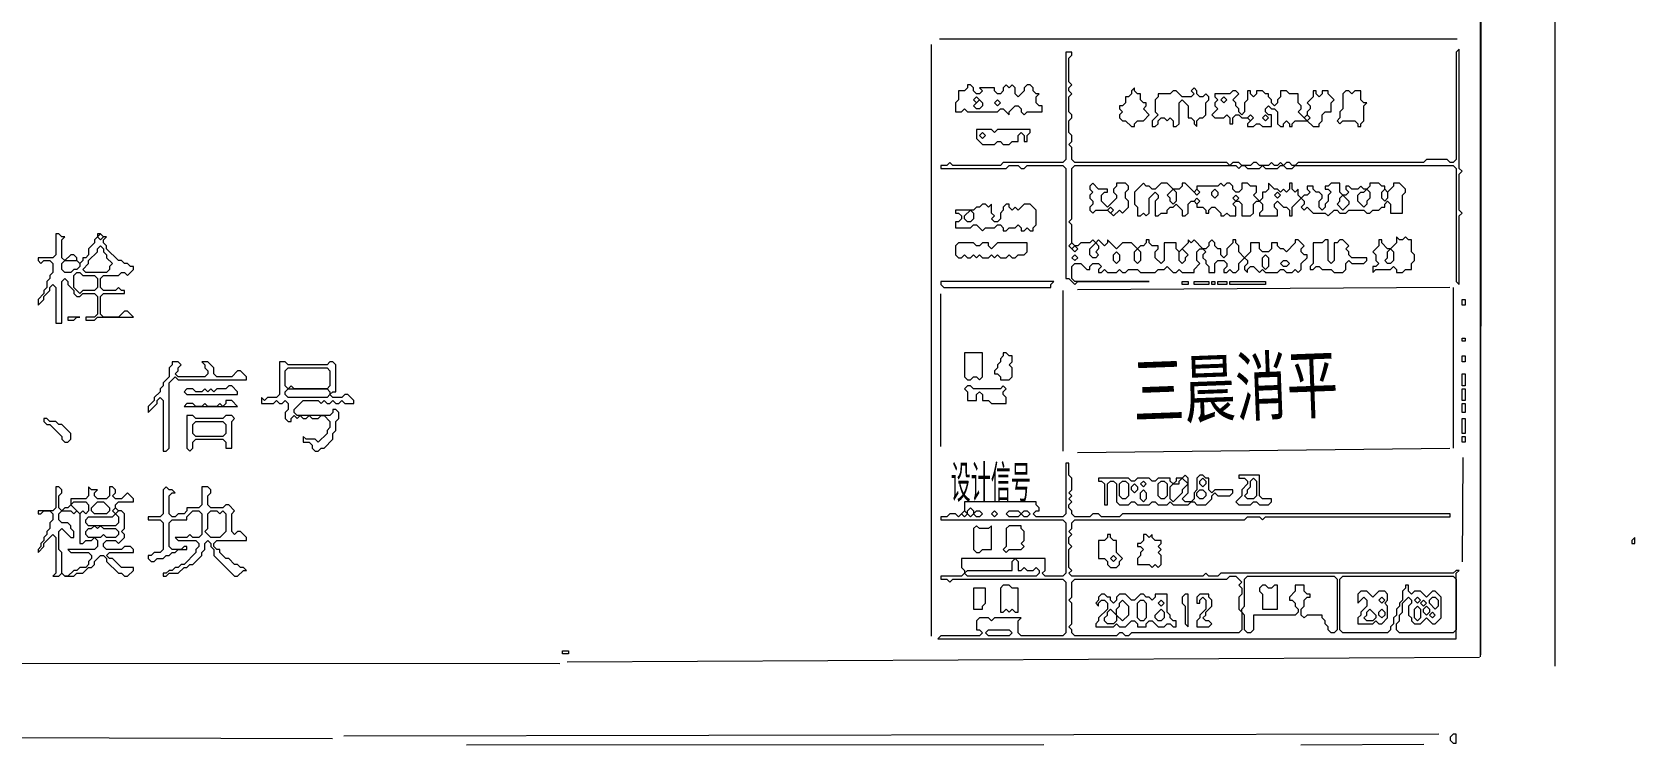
# Model space of a CAD drawing. Extents: x 12 to 2459, y 13 to 1740.
# Drawn here: x 1921 to 2459, y 22 to 262 of the extents above; entities that cross this region are included whole.
import ezdxf

# ---------------------------------------------------------------- set-up
doc = ezdxf.new("R2010")
doc.units = 0
for name, color, linetype, lineweight in [('OCR_TEXT', 6, 'Continuous', 0), ('TEXT_FALLBACK_OUTLINE', 2, 'Continuous', 0), ('TRACE_CURVE', 6, 'Continuous', 0), ('TRACE_STRAIGHT', 5, 'Continuous', 0), ('TRACE_TEXT_SYMBOL', 6, 'Continuous', 0)]:
    doc.layers.add(name, color=color, linetype=linetype, lineweight=lineweight)
doc.styles.add('wqy-unicode', font='wqy-unicode.lff')

msp = doc.modelspace()

# ---------------------------------------------------------------- linework, layer by layer
at = {"layer": 'TEXT_FALLBACK_OUTLINE', "color": 2}
for points in [[(2235, 244), (2235, 243), (2234, 242), (2232, 242), (2232, 239), (2231, 238), (2231, 235), (2233, 235), (2234, 236), (2235, 235), (2245, 235), (2246, 236), (2247, 236), (2249, 234), (2249, 235), (2251, 237), (2252, 237), (2253, 236), (2253, 235), (2254, 234), (2255, 235), (2260, 235), (2260, 237), (2259, 237), (2258, 238), (2258, 240), (2259, 241), (2258, 241), (2257, 242), (2257, 243), (2256, 244), (2255, 244), (2254, 243), (2254, 242), (2252, 240), (2251, 241), (2251, 243), (2250, 244), (2249, 243), (2248, 244), (2247, 243), (2247, 242), (2246, 241), (2245, 241), (2244, 242), (2244, 243), (2239, 243), (2240, 242), (2239, 241), (2238, 241), (2237, 242), (2237, 243), (2236, 244)], [(2291, 243), (2290, 242), (2290, 241), (2289, 240), (2288, 240), (2288, 238), (2287, 237), (2286, 237), (2286, 236), (2287, 235), (2286, 234), (2286, 233), (2287, 232), (2288, 232), (2290, 230), (2291, 230), (2291, 231), (2292, 232), (2294, 232), (2296, 234), (2294, 236), (2295, 237), (2295, 238), (2294, 238), (2293, 239), (2293, 241), (2292, 241), (2291, 242)], [(2311, 243), (2310, 242), (2311, 241), (2310, 240), (2307, 240), (2305, 242), (2304, 242), (2303, 241), (2299, 241), (2299, 240), (2298, 239), (2298, 235), (2299, 234), (2297, 232), (2297, 230), (2298, 230), (2299, 231), (2299, 232), (2300, 233), (2301, 233), (2302, 232), (2303, 233), (2304, 232), (2304, 230), (2305, 230), (2306, 231), (2306, 238), (2307, 239), (2309, 237), (2309, 233), (2310, 233), (2311, 232), (2311, 231), (2312, 230), (2312, 232), (2313, 233), (2314, 233), (2315, 234), (2315, 238), (2316, 239), (2316, 240), (2315, 241), (2314, 240), (2313, 240), (2312, 241), (2312, 242)], [(2237, 239), (2238, 240), (2239, 239), (2238, 238)], [(2239, 239), (2240, 238), (2240, 237), (2239, 236), (2238, 236), (2237, 237)], [(2244, 238), (2245, 239), (2246, 238), (2245, 237)], [(2320, 239), (2321, 240), (2322, 239), (2321, 238)], [(2362, 242), (2361, 241), (2361, 236), (2360, 235), (2360, 233), (2359, 232), (2360, 231), (2361, 232), (2365, 232), (2366, 231), (2366, 230), (2367, 230), (2367, 231), (2368, 232), (2368, 237), (2369, 238), (2368, 238), (2367, 239), (2367, 242), (2365, 242), (2364, 241), (2363, 242)], [(2329, 233), (2330, 234), (2331, 233), (2330, 232)], [(2334, 233), (2335, 234), (2336, 233), (2335, 232)], [(2348, 233), (2349, 234), (2350, 233), (2349, 232)], [(2238, 229), (2238, 226), (2240, 224), (2244, 224), (2245, 225), (2246, 225), (2247, 224), (2249, 224), (2250, 225), (2252, 225), (2252, 227), (2253, 228), (2254, 227), (2254, 225), (2255, 225), (2255, 227), (2256, 228), (2256, 229), (2245, 229), (2244, 228), (2243, 229)], [(2239, 227), (2240, 228), (2241, 227), (2240, 226)], [(2277, 211), (2276, 210), (2276, 209), (2277, 208), (2276, 207), (2276, 206), (2277, 205), (2277, 204), (2276, 203), (2276, 202), (2277, 201), (2278, 202), (2282, 202), (2284, 200), (2286, 202), (2287, 201), (2289, 203), (2289, 205), (2288, 206), (2288, 208), (2289, 209), (2289, 210), (2288, 211), (2285, 211), (2285, 210), (2284, 209), (2284, 208), (2285, 207), (2285, 206), (2282, 203), (2280, 205), (2280, 207), (2281, 208), (2282, 208), (2282, 209), (2279, 209)], [(2304, 209), (2305, 208), (2305, 205), (2304, 204), (2303, 205), (2303, 206), (2302, 207)], [(2311, 208), (2312, 209), (2313, 208), (2312, 207)], [(2311, 205), (2312, 206), (2313, 205), (2312, 204)], [(2317, 208), (2318, 209), (2319, 208), (2319, 207), (2318, 206), (2317, 207)], [(2324, 206), (2325, 207), (2326, 206), (2325, 205)], [(2338, 207), (2339, 208), (2340, 207), (2339, 206)], [(2360, 206), (2361, 207), (2363, 205), (2363, 204), (2361, 202), (2359, 204), (2360, 205)], [(2368, 208), (2369, 209), (2370, 208), (2370, 206), (2369, 205), (2369, 204), (2368, 203), (2366, 205), (2366, 207), (2367, 208)], [(2374, 208), (2375, 209), (2376, 208), (2376, 206), (2375, 205), (2374, 206)], [(2282, 202), (2283, 203), (2284, 202), (2283, 201)], [(1943, 193), (1944, 194), (1945, 193), (1944, 192)], [(1943, 189), (1944, 190), (1945, 189), (1945, 188), (1946, 187), (1946, 186), (1948, 184), (1947, 183), (1947, 182), (1946, 181), (1939, 181), (1938, 182), (1940, 184), (1940, 185), (1943, 188)], [(2355, 192), (2354, 191), (2351, 191), (2351, 184), (2350, 183), (2350, 182), (2351, 182), (2352, 183), (2353, 183), (2354, 182), (2357, 182), (2358, 181), (2361, 181), (2362, 182), (2362, 184), (2363, 185), (2364, 184), (2368, 184), (2369, 185), (2369, 186), (2364, 186), (2363, 187), (2363, 188), (2362, 189), (2363, 190), (2361, 192), (2360, 192), (2359, 191), (2358, 191), (2358, 185), (2357, 184), (2356, 185), (2356, 192)], [(2379, 193), (2379, 191), (2377, 189), (2376, 189), (2374, 191), (2374, 192), (2373, 192), (2373, 190), (2371, 188), (2372, 187), (2372, 185), (2373, 184), (2372, 183), (2371, 183), (2371, 181), (2372, 182), (2377, 182), (2378, 183), (2379, 182), (2379, 181), (2381, 181), (2382, 182), (2384, 182), (2384, 184), (2385, 185), (2385, 187), (2384, 188), (2384, 192), (2383, 192), (2382, 193), (2381, 192), (2380, 192)], [(2376, 188), (2377, 189), (2378, 188), (2378, 185), (2377, 184), (2376, 184), (2375, 185), (2376, 186)], [(1931, 184), (1932, 185), (1936, 185), (1937, 184), (1937, 183), (1936, 182), (1935, 182), (1934, 181), (1932, 181), (1931, 182)], [(1935, 180), (1936, 181), (1937, 181), (1938, 180), (1942, 180), (1943, 179), (1943, 176), (1942, 175), (1938, 175), (1937, 174), (1935, 176)], [(2307, 178), (2309, 178), (2309, 177), (2307, 177)], [(2311, 178), (2316, 178), (2316, 177), (2311, 177)], [(2317, 178), (2318, 178), (2318, 177), (2317, 177)], [(2319, 178), (2322, 178), (2322, 177), (2319, 177)], [(2323, 178), (2335, 178), (2335, 177), (2323, 177)], [(1933, 166), (1933, 165), (1935, 165), (1936, 166), (1937, 166)], [(1968, 151), (1968, 150), (1967, 149), (1967, 146), (1965, 144), (1965, 143), (1964, 142), (1964, 141), (1962, 139), (1962, 138), (1960, 136), (1960, 134), (1963, 137), (1963, 138), (1964, 139), (1965, 138), (1965, 121), (1966, 121), (1967, 122), (1967, 144), (1969, 146), (1970, 145), (1993, 145), (1993, 146), (1991, 148), (1990, 148), (1988, 146), (1983, 146), (1982, 147), (1982, 149), (1980, 151), (1978, 151), (1979, 150), (1979, 149), (1980, 148), (1980, 147), (1979, 146), (1970, 146), (1969, 147), (1970, 148), (1970, 149), (1971, 150), (1970, 151)], [(2006, 148), (2007, 149), (2020, 149), (2021, 148), (2021, 143), (2020, 142), (2009, 142), (2008, 143), (2007, 142), (2006, 143)], [(1987, 143), (1986, 142), (1983, 142), (1982, 141), (1981, 142), (1980, 141), (1979, 142), (1978, 141), (1976, 141), (1975, 142), (1973, 142), (1972, 141), (1973, 140), (1990, 140), (1990, 141), (1988, 143)], [(2006, 141), (2007, 142), (2020, 142), (2021, 141), (2021, 140), (2020, 139), (2007, 139), (2006, 140)], [(1986, 138), (1986, 137), (1985, 136), (1984, 137), (1983, 136), (1980, 136), (1979, 137), (1978, 136), (1976, 136), (1975, 137), (1973, 137), (1972, 136), (1990, 136), (1988, 138)], [(1925, 132), (1925, 131), (1926, 130), (1927, 130), (1931, 126), (1931, 125), (1932, 124), (1933, 124), (1934, 125), (1934, 127), (1931, 130), (1930, 130), (1929, 131), (1927, 131), (1926, 132)], [(1973, 133), (1973, 122), (1974, 121), (1975, 122), (1975, 124), (1976, 125), (1985, 125), (1986, 124), (1986, 122), (1988, 122), (1988, 131), (1989, 132), (1988, 133), (1986, 133), (1985, 132), (1976, 132), (1975, 133)], [(1975, 130), (1976, 131), (1985, 131), (1986, 130), (1986, 127), (1985, 126), (1976, 126), (1975, 127)], [(2326, 113), (2326, 112), (2328, 112), (2329, 111), (2329, 110), (2327, 108), (2327, 106), (2325, 104), (2326, 103), (2330, 103), (2331, 104), (2332, 104), (2333, 103), (2336, 103), (2337, 104), (2337, 105), (2334, 105), (2333, 106), (2333, 113)], [(2286, 110), (2287, 111), (2288, 111), (2289, 110), (2289, 106), (2288, 105), (2287, 105), (2286, 106)], [(2290, 109), (2291, 110), (2292, 109), (2292, 108), (2291, 107), (2290, 108)], [(2293, 110), (2294, 111), (2295, 110), (2294, 109)], [(2293, 107), (2294, 108), (2295, 107), (2295, 105), (2294, 104), (2293, 105)], [(2299, 110), (2300, 111), (2301, 111), (2302, 110), (2302, 106), (2301, 105), (2300, 105), (2299, 106)], [(2306, 111), (2307, 112), (2309, 110), (2307, 108), (2307, 107), (2304, 104), (2303, 105), (2303, 109), (2304, 110), (2306, 110)], [(2312, 107), (2313, 108), (2314, 108), (2315, 107), (2315, 106), (2314, 105), (2313, 105), (2312, 106)], [(2313, 111), (2314, 112), (2315, 111), (2315, 110), (2314, 109), (2313, 110)], [(2330, 111), (2331, 112), (2332, 111), (2332, 106), (2331, 105), (2329, 105), (2328, 106), (2329, 107), (2329, 108), (2330, 109)], [(1934, 103), (1935, 104), (1939, 104), (1940, 103), (1940, 101), (1939, 100), (1938, 101), (1937, 100)], [(1943, 104), (1945, 104), (1947, 102), (1947, 101), (1946, 100), (1942, 100), (1941, 101), (1941, 102)], [(1930, 100), (1931, 101), (1934, 101), (1935, 100), (1936, 101), (1937, 100), (1937, 90), (1938, 90), (1939, 91), (1941, 91), (1942, 92), (1943, 91), (1943, 89), (1942, 88), (1933, 88), (1934, 87), (1940, 87), (1941, 86), (1941, 85), (1940, 84), (1940, 83), (1939, 82), (1937, 82), (1936, 81), (1935, 81), (1933, 79), (1932, 79), (1931, 80), (1931, 87), (1930, 88), (1930, 94), (1931, 95), (1934, 92), (1935, 92), (1935, 94), (1934, 95), (1934, 96), (1933, 97), (1931, 97), (1930, 98)], [(1948, 99), (1949, 100), (1950, 99), (1950, 97), (1949, 96), (1940, 96), (1939, 97), (1939, 98), (1940, 99)], [(1948, 101), (1949, 102), (1950, 101), (1949, 100)], [(1980, 100), (1981, 101), (1983, 101), (1984, 100), (1985, 101), (1986, 100), (1986, 94), (1984, 92), (1981, 92), (1979, 94), (1980, 95)], [(1941, 95), (1942, 96), (1943, 95), (1944, 96), (1945, 95), (1949, 95), (1950, 94), (1950, 93), (1949, 92), (1946, 92), (1945, 93), (1944, 92), (1940, 92), (1939, 93), (1939, 94), (1940, 95)], [(2282, 93), (2282, 92), (2281, 91), (2279, 91), (2279, 85), (2281, 85), (2282, 84), (2282, 83), (2283, 82), (2285, 82), (2286, 83), (2286, 84), (2287, 85), (2285, 87), (2285, 91), (2284, 91), (2283, 92), (2283, 93)], [(2294, 93), (2294, 91), (2293, 90), (2292, 90), (2292, 89), (2293, 89), (2294, 88), (2293, 87), (2293, 86), (2292, 85), (2292, 83), (2296, 83), (2297, 82), (2298, 83), (2299, 82), (2300, 83), (2300, 86), (2299, 87), (2300, 88), (2299, 89), (2300, 90), (2300, 91), (2298, 91), (2297, 92), (2297, 93), (2296, 92), (2295, 93)], [(2283, 85), (2284, 86), (2285, 85), (2284, 84)], [(2334, 76), (2333, 75), (2333, 74), (2334, 73), (2334, 68), (2339, 68), (2339, 76), (2338, 76), (2337, 75), (2336, 75), (2335, 76)], [(2280, 73), (2279, 72), (2279, 71), (2278, 70), (2279, 69), (2279, 70), (2280, 71), (2281, 71), (2282, 70), (2282, 68), (2279, 65), (2279, 64), (2278, 63), (2278, 62), (2284, 62), (2285, 63), (2286, 62), (2288, 62), (2290, 64), (2291, 64), (2292, 63), (2292, 62), (2295, 62), (2295, 63), (2296, 64), (2297, 64), (2299, 62), (2301, 62), (2302, 63), (2303, 63), (2304, 62), (2305, 62), (2305, 64), (2304, 64), (2303, 65), (2303, 66), (2302, 67), (2302, 73), (2298, 73), (2298, 72), (2297, 71), (2296, 72), (2295, 72), (2294, 73), (2293, 73), (2291, 71), (2290, 71), (2288, 73), (2286, 73), (2285, 72), (2285, 71), (2284, 70), (2283, 71), (2283, 72), (2282, 72), (2281, 73)], [(2286, 70), (2287, 71), (2289, 69), (2289, 66), (2287, 64), (2285, 66), (2285, 68), (2286, 69)], [(2292, 70), (2293, 71), (2294, 71), (2295, 70), (2295, 65), (2294, 64), (2293, 64), (2292, 65)], [(2299, 70), (2300, 71), (2301, 70), (2300, 69)], [(2308, 73), (2307, 72), (2307, 70), (2308, 69), (2308, 63), (2309, 62), (2309, 73)], [(2313, 73), (2312, 72), (2312, 70), (2313, 70), (2313, 71), (2314, 72), (2315, 71), (2315, 68), (2313, 66), (2313, 65), (2312, 64), (2312, 62), (2316, 62), (2317, 63), (2316, 64), (2315, 64), (2314, 65), (2315, 66), (2315, 67), (2317, 69), (2317, 71), (2316, 72), (2316, 73)], [(2367, 74), (2366, 73), (2366, 70), (2368, 72), (2369, 71), (2369, 69), (2367, 67), (2367, 66), (2366, 65), (2366, 63), (2371, 63), (2372, 64), (2373, 63), (2374, 63), (2376, 65), (2376, 69), (2375, 70), (2376, 71), (2376, 73), (2375, 74), (2373, 74), (2371, 72), (2369, 74)], [(2373, 71), (2374, 72), (2375, 71), (2374, 70)], [(2282, 67), (2283, 68), (2285, 66), (2285, 64), (2284, 63), (2282, 63), (2281, 64), (2281, 65), (2282, 66)], [(2300, 68), (2301, 67), (2301, 65), (2300, 64), (2299, 64), (2298, 65), (2298, 66)], [(2369, 67), (2370, 68), (2372, 66), (2372, 65), (2371, 64), (2369, 64), (2368, 65), (2369, 66)], [(2373, 67), (2374, 68), (2375, 67), (2375, 66), (2374, 65), (2373, 66)]]:
    msp.add_lwpolyline(points, close=True, dxfattribs=at)
for points in [[(2324, 242), (2323, 241), (2318, 241), (2318, 240), (2319, 239), (2318, 238), (2318, 237), (2319, 236), (2317, 234), (2318, 233), (2321, 233), (2322, 234), (2323, 233), (2323, 231), (2324, 231), (2324, 233), (2325, 234), (2326, 234), (2327, 233), (2329, 233), (2330, 232), (2329, 231), (2329, 230), (2331, 230), (2332, 231), (2333, 231), (2334, 230), (2337, 230), (2337, 234), (2336, 234), (2335, 235), (2335, 236), (2336, 237), (2337, 236), (2338, 236), (2339, 235), (2339, 231), (2340, 230), (2341, 230), (2341, 231), (2342, 232), (2343, 231), (2343, 230), (2344, 230), (2344, 231), (2345, 232), (2349, 232), (2351, 230), (2353, 230), (2353, 231), (2354, 232), (2354, 234), (2355, 235), (2357, 235), (2357, 238), (2358, 239), (2356, 241), (2356, 242), (2354, 242), (2354, 241), (2353, 240), (2352, 241), (2352, 242), (2351, 242)], [(2351, 242), (2351, 240), (2349, 238), (2350, 237), (2350, 236), (2349, 235), (2349, 234), (2348, 233), (2346, 235), (2347, 236), (2347, 237), (2346, 238), (2346, 241), (2343, 241), (2342, 242), (2340, 242), (2340, 240), (2339, 239), (2339, 238), (2338, 237), (2337, 238), (2337, 239), (2336, 240), (2336, 241), (2335, 241), (2334, 242), (2332, 242), (2332, 241), (2331, 240), (2330, 241), (2330, 242), (2329, 242), (2329, 239), (2328, 238), (2328, 235), (2327, 234), (2326, 235), (2326, 236), (2325, 237), (2325, 238), (2324, 239), (2326, 241), (2325, 242), (2324, 242)], [(2294, 211), (2291, 208), (2291, 204), (2292, 203), (2292, 200), (2293, 200), (2294, 201), (2295, 200), (2296, 201), (2296, 206), (2298, 208), (2299, 207), (2299, 206), (2298, 205), (2298, 200), (2299, 200), (2300, 201), (2302, 201), (2302, 202), (2303, 203), (2304, 203), (2305, 204), (2307, 202), (2307, 200), (2308, 200), (2309, 201), (2309, 204), (2310, 205), (2311, 205), (2312, 204), (2312, 203), (2314, 203), (2315, 202), (2315, 201), (2316, 201), (2316, 202), (2317, 203), (2318, 203), (2320, 201), (2320, 200), (2321, 200), (2322, 201), (2323, 200), (2325, 200), (2325, 203), (2324, 204), (2325, 205), (2326, 205), (2327, 204), (2327, 200), (2330, 200), (2331, 201), (2331, 204), (2332, 205), (2333, 205), (2334, 204), (2334, 202), (2333, 201), (2333, 200), (2339, 200), (2339, 202), (2338, 203), (2338, 204), (2339, 205)], [(2302, 211), (2300, 211), (2298, 209), (2297, 209), (2296, 210), (2295, 210), (2294, 211)], [(2356, 209), (2357, 208), (2356, 207), (2356, 205), (2355, 204), (2355, 203), (2354, 202), (2353, 203), (2353, 205), (2354, 206), (2354, 207), (2353, 208), (2352, 208), (2351, 209), (2351, 210), (2349, 210), (2349, 209), (2350, 208), (2349, 207), (2348, 207), (2347, 206), (2346, 207), (2346, 209), (2345, 208), (2344, 209), (2344, 211), (2343, 211), (2343, 209), (2342, 208), (2341, 209), (2340, 208), (2339, 209), (2338, 209), (2336, 211), (2336, 209), (2335, 208), (2334, 208), (2334, 206), (2333, 205), (2331, 207), (2332, 208), (2332, 210), (2330, 210), (2329, 211), (2327, 211), (2327, 209), (2326, 208), (2325, 208), (2324, 209), (2324, 210), (2323, 211), (2322, 211), (2321, 210), (2320, 211), (2319, 210), (2312, 210), (2312, 209), (2311, 208), (2308, 211), (2307, 211), (2307, 210), (2306, 209), (2304, 209), (2302, 211)], [(2339, 205), (2341, 203), (2342, 203), (2343, 202), (2343, 200), (2344, 200), (2344, 203), (2347, 206), (2348, 205), (2348, 204), (2347, 203), (2348, 202), (2349, 203), (2351, 201), (2355, 201), (2356, 200), (2358, 202), (2359, 202), (2360, 201), (2362, 201), (2363, 202), (2368, 202), (2369, 201), (2370, 201), (2371, 202), (2373, 202), (2374, 203), (2375, 203), (2375, 204), (2376, 205), (2377, 204), (2377, 201), (2381, 201), (2381, 207), (2382, 208), (2382, 209), (2380, 211), (2378, 211), (2378, 210), (2376, 208), (2375, 209), (2375, 210), (2374, 210), (2373, 211), (2370, 211), (2370, 210), (2369, 209), (2368, 209), (2367, 210), (2366, 209), (2364, 209), (2363, 210), (2362, 210), (2362, 209), (2363, 208), (2362, 207), (2361, 207), (2360, 208), (2360, 211), (2357, 211), (2356, 210), (2355, 210), (2355, 209), (2356, 209)], [(1929, 194), (1929, 187), (1928, 186), (1923, 186), (1923, 185), (1924, 184), (1925, 185), (1927, 185), (1928, 184), (1928, 181), (1927, 180), (1927, 179), (1926, 178), (1926, 176), (1925, 175), (1925, 174), (1923, 172), (1923, 170), (1925, 172), (1925, 173), (1927, 175), (1927, 176), (1928, 177), (1929, 176), (1929, 164), (1931, 164), (1931, 178), (1932, 179), (1933, 178), (1933, 177), (1935, 175), (1935, 174), (1936, 173), (1937, 173), (1938, 174), (1942, 174), (1943, 173), (1943, 167), (1942, 166), (1939, 166), (1939, 165), (1942, 165), (1943, 166), (1955, 166), (1953, 168), (1952, 168), (1950, 166), (1945, 166), (1944, 167), (1944, 173), (1945, 174), (1952, 174), (1952, 175), (1951, 175), (1950, 176), (1949, 175), (1945, 175), (1944, 176), (1944, 179), (1945, 180), (1950, 180), (1951, 181), (1952, 181), (1953, 180)], [(1953, 180), (1955, 182), (1955, 183), (1954, 183), (1953, 184), (1952, 184), (1951, 185), (1950, 185), (1946, 189), (1946, 190), (1945, 191), (1945, 192), (1946, 193), (1945, 193), (1944, 194), (1943, 194), (1943, 193), (1942, 192), (1942, 191), (1940, 189), (1940, 187), (1939, 186), (1938, 186), (1938, 185), (1937, 184), (1936, 185), (1936, 186), (1935, 187), (1934, 187), (1932, 185), (1931, 186), (1931, 192), (1932, 193), (1931, 193), (1930, 194), (1929, 194)], [(2004, 151), (2004, 140), (2003, 139), (2000, 139), (1999, 138), (1998, 139), (1998, 137), (2002, 137), (2003, 138), (2004, 137), (2005, 137), (2006, 138), (2007, 137), (2007, 135), (2006, 134), (2006, 132), (2007, 131), (2008, 131), (2008, 132), (2009, 133), (2010, 132), (2011, 133), (2012, 132), (2013, 132), (2014, 133), (2015, 132), (2017, 132), (2018, 133), (2019, 133), (2021, 131), (2021, 129), (2020, 128), (2020, 127), (2017, 124), (2016, 125), (2013, 125), (2012, 126), (2012, 124), (2014, 124), (2015, 123), (2015, 122), (2016, 121), (2017, 121), (2018, 122), (2019, 122), (2022, 125), (2022, 127), (2023, 128), (2023, 131), (2024, 132), (2024, 134), (2023, 135), (2022, 135), (2022, 134), (2021, 133), (2010, 133), (2009, 134), (2009, 135), (2012, 138), (2017, 138), (2018, 137), (2019, 138), (2020, 137), (2021, 137)], [(2021, 137), (2022, 138), (2023, 137), (2024, 137), (2025, 138), (2026, 137), (2029, 137), (2029, 138), (2027, 140), (2026, 140), (2025, 139), (2022, 139), (2021, 140), (2022, 141), (2023, 141), (2023, 150), (2022, 151), (2021, 151), (2020, 150), (2007, 150), (2006, 151), (2004, 151)], [(2308, 113), (2307, 112), (2305, 112), (2305, 111), (2304, 110), (2303, 111), (2303, 112), (2299, 112), (2298, 111), (2297, 111), (2296, 112), (2292, 112), (2291, 111), (2290, 111), (2289, 112), (2279, 112), (2279, 111), (2280, 111), (2281, 110), (2281, 103), (2282, 103), (2282, 110), (2283, 111), (2284, 111), (2285, 110), (2285, 104), (2286, 103), (2289, 103), (2290, 104), (2291, 104), (2292, 103), (2296, 103), (2297, 104), (2298, 104), (2299, 103), (2302, 103), (2303, 104), (2304, 103), (2309, 103), (2310, 104), (2311, 104), (2312, 103), (2315, 103), (2317, 105), (2317, 106), (2318, 107), (2319, 106), (2323, 106), (2324, 107), (2324, 108), (2318, 108), (2317, 107), (2316, 108), (2316, 112), (2315, 112), (2314, 113), (2313, 113), (2312, 112), (2312, 108), (2311, 107), (2311, 105), (2310, 104), (2308, 104), (2307, 105)], [(2307, 105), (2309, 107), (2309, 112), (2308, 113)], [(1929, 109), (1929, 102), (1928, 101), (1923, 101), (1923, 100), (1924, 100), (1925, 101), (1927, 101), (1928, 100), (1928, 98), (1927, 97), (1927, 95), (1926, 94), (1926, 93), (1925, 92), (1925, 91), (1924, 90), (1924, 89), (1923, 88), (1923, 87), (1925, 89), (1925, 90), (1928, 93), (1929, 92), (1929, 80), (1928, 79), (1930, 79), (1931, 80), (1932, 79), (1935, 79), (1936, 80), (1938, 80), (1940, 82), (1941, 82), (1942, 83), (1942, 84), (1944, 86), (1945, 86), (1946, 85), (1946, 84), (1950, 80), (1951, 80), (1952, 79), (1953, 79), (1955, 81), (1955, 82), (1951, 82), (1948, 85), (1947, 85), (1946, 86), (1947, 87), (1955, 87), (1955, 88), (1954, 89), (1952, 89), (1951, 88), (1946, 88), (1945, 89), (1945, 90), (1946, 91), (1949, 91), (1950, 90), (1952, 92), (1952, 93)], [(1952, 93), (1951, 94), (1952, 95), (1952, 100), (1951, 101), (1950, 101), (1949, 102), (1949, 103), (1950, 104), (1955, 104), (1955, 105), (1953, 107), (1951, 105), (1949, 105), (1948, 106), (1949, 107), (1949, 108), (1948, 109), (1947, 109), (1947, 106), (1946, 105), (1943, 105), (1942, 106), (1942, 107), (1943, 108), (1941, 108), (1940, 109), (1940, 106), (1939, 105), (1934, 105), (1934, 103), (1933, 102), (1932, 102), (1931, 101), (1930, 102), (1930, 106), (1931, 107), (1931, 108), (1930, 109), (1929, 109)], [(1966, 109), (1965, 108), (1965, 100), (1964, 99), (1960, 99), (1960, 98), (1964, 98), (1965, 97), (1965, 88), (1964, 87), (1962, 87), (1961, 86), (1960, 86), (1960, 85), (1961, 84), (1962, 84), (1963, 85), (1965, 85), (1966, 86), (1967, 86), (1968, 87), (1969, 87), (1970, 88), (1973, 88), (1973, 89), (1972, 89), (1971, 88), (1968, 88), (1967, 89), (1967, 97), (1968, 98), (1973, 98), (1973, 99), (1975, 101), (1977, 101), (1978, 100), (1978, 93), (1977, 92), (1975, 92), (1974, 93), (1973, 92), (1969, 92), (1970, 91), (1976, 91), (1977, 90), (1977, 89), (1976, 88), (1976, 87), (1972, 83), (1971, 83), (1970, 82), (1969, 82), (1968, 81), (1967, 81), (1966, 80), (1965, 80), (1965, 79), (1966, 79), (1967, 80), (1970, 80), (1972, 82), (1973, 82), (1974, 83), (1975, 83)], [(1975, 83), (1978, 86), (1978, 87), (1979, 88), (1979, 90), (1980, 91), (1981, 90), (1981, 89), (1982, 88), (1982, 86), (1989, 79), (1990, 79), (1992, 81), (1993, 81), (1992, 82), (1991, 82), (1990, 83), (1989, 83), (1987, 85), (1986, 85), (1984, 87), (1984, 88), (1983, 88), (1982, 89), (1982, 90), (1983, 91), (1993, 91), (1993, 92), (1991, 94), (1990, 94), (1989, 93), (1988, 94), (1988, 100), (1989, 101), (1987, 103), (1986, 103), (1985, 102), (1981, 102), (1980, 103), (1980, 106), (1981, 107), (1981, 108), (1980, 109), (1978, 109), (1978, 103), (1977, 102), (1973, 102), (1973, 101), (1972, 100), (1970, 100), (1969, 99), (1968, 99), (1967, 100), (1967, 106), (1968, 107), (1969, 107), (1968, 108), (1967, 108), (1966, 109)]]:
    msp.add_lwpolyline(points, dxfattribs=at)
at = {"layer": 'TRACE_CURVE', "color": 6}
for points in [[(2400, 256), (2399, 255), (2399, 219), (2398, 218), (2397, 218), (2396, 219), (2389, 219), (2388, 218), (2346, 218), (2345, 217), (2344, 217), (2343, 218), (2342, 218), (2341, 217), (2340, 218), (2339, 217), (2338, 217), (2337, 218), (2336, 217), (2333, 217), (2332, 218), (2331, 218), (2330, 217), (2327, 217), (2326, 218), (2324, 218), (2323, 217), (2322, 218), (2271, 218), (2270, 219), (2270, 223), (2269, 224), (2270, 225), (2270, 227), (2269, 228), (2269, 232), (2270, 233), (2270, 234), (2269, 235), (2269, 240), (2270, 241), (2269, 242), (2269, 243), (2270, 244), (2269, 245), (2269, 253), (2270, 254), (2270, 255), (2268, 255), (2268, 219), (2267, 218), (2247, 218), (2246, 217), (2230, 217), (2229, 218), (2228, 217), (2226, 217), (2226, 216), (2248, 216), (2249, 217), (2252, 217), (2253, 216), (2254, 216), (2255, 217)], [(2400, 200), (2401, 201), (2400, 202), (2400, 214), (2401, 215), (2400, 216), (2400, 256)], [(2255, 217), (2267, 217), (2268, 216), (2268, 179), (2269, 179), (2271, 177), (2272, 178), (2296, 178), (2271, 178), (2270, 179), (2270, 183), (2271, 184), (2273, 184), (2275, 182), (2276, 182), (2276, 183), (2277, 184), (2279, 184), (2280, 183), (2279, 182), (2279, 181), (2280, 181), (2281, 182), (2282, 181), (2285, 181), (2286, 182), (2287, 181), (2288, 181), (2289, 182), (2292, 182), (2293, 181), (2298, 181), (2299, 182), (2301, 182), (2302, 183), (2304, 181), (2305, 181), (2306, 182), (2307, 181), (2311, 181), (2311, 182), (2313, 184), (2312, 185), (2312, 188), (2313, 189), (2314, 189), (2315, 188), (2314, 187), (2314, 186), (2315, 185), (2315, 184), (2316, 183), (2316, 181), (2318, 181), (2318, 184), (2319, 185), (2321, 185), (2322, 184), (2322, 183), (2321, 182), (2321, 181), (2322, 181), (2323, 182), (2324, 181)], [(2316, 191), (2316, 190), (2315, 189), (2314, 189), (2311, 192), (2310, 191), (2309, 192), (2309, 191), (2306, 188), (2305, 189), (2305, 191), (2301, 191), (2301, 185), (2300, 184), (2298, 186), (2298, 188), (2299, 189), (2299, 190), (2297, 190), (2296, 191), (2296, 192), (2295, 192), (2295, 191), (2294, 190), (2293, 190), (2292, 189), (2290, 191), (2287, 191), (2285, 189), (2282, 192), (2282, 191), (2281, 190), (2279, 192), (2278, 191), (2277, 192), (2276, 191), (2273, 191), (2272, 190), (2271, 190), (2270, 191), (2270, 197), (2269, 198), (2270, 199), (2270, 216), (2271, 217), (2325, 217), (2326, 216), (2327, 217), (2328, 217), (2329, 216), (2333, 216), (2334, 217), (2335, 216), (2339, 216), (2340, 217), (2341, 217), (2342, 216), (2344, 216), (2345, 217), (2398, 217), (2399, 216), (2399, 178), (2400, 177), (2400, 200)], [(2324, 181), (2325, 181), (2326, 182), (2326, 184), (2328, 186), (2329, 185), (2329, 184), (2328, 183), (2328, 182), (2329, 181), (2329, 182), (2330, 183), (2331, 183), (2333, 181), (2334, 182), (2335, 181), (2339, 181), (2340, 182), (2341, 182), (2342, 181), (2344, 181), (2345, 182), (2346, 181), (2347, 182), (2347, 184), (2349, 186), (2349, 187), (2348, 187), (2347, 188), (2347, 189), (2348, 190), (2346, 192), (2345, 192), (2345, 191), (2342, 188), (2341, 189), (2340, 189), (2339, 190), (2339, 191), (2337, 191), (2337, 189), (2336, 188), (2334, 188), (2333, 189), (2333, 191), (2330, 191), (2330, 188), (2328, 186), (2326, 188), (2326, 190), (2325, 191), (2325, 192), (2324, 192), (2324, 191), (2322, 189), (2322, 187), (2321, 186), (2320, 187), (2320, 189), (2319, 189), (2318, 190), (2318, 191), (2317, 192), (2316, 191)]]:
    msp.add_lwpolyline(points, dxfattribs=at)
for points in [[(2269, 190), (2270, 191), (2271, 190), (2270, 189)], [(2270, 189), (2271, 190), (2272, 189), (2271, 188)], [(2278, 191), (2279, 190), (2279, 189), (2278, 188), (2279, 187), (2278, 186), (2277, 186), (2276, 187), (2276, 189)], [(2291, 188), (2292, 189), (2293, 188), (2293, 185), (2292, 184), (2291, 185)], [(2306, 188), (2307, 189), (2309, 187), (2308, 186), (2308, 185), (2307, 184), (2306, 185)], [(2270, 186), (2271, 187), (2272, 186), (2271, 185)], [(2284, 187), (2285, 188), (2286, 187), (2286, 185), (2285, 184), (2284, 185)], [(2334, 186), (2335, 187), (2336, 186), (2336, 183), (2335, 182), (2334, 183)], [(2340, 184), (2341, 185), (2342, 185), (2343, 184), (2342, 183), (2341, 183)]]:
    msp.add_lwpolyline(points, close=True, dxfattribs=at)
at = {"layer": 'TRACE_STRAIGHT', "color": 5}
for p, q in [((2407.28, 52.63), (2408.41, 1712.63)), ((2407, 1021), (2407, 52)), ((2432.25, 48.87), (2432.28, 937.63)), ((2225.62, 259.55), (2399.38, 259.55)), ((2222.88, 58.88), (2222.88, 257.62)), ((2225.87, 173.88), (2225.9, 122.62)), ((2267, 175), (2267, 121)), ((2271.87, 175.28), (2396.88, 176.15)), ((2398, 176), (2398, 122)), ((2271.87, 120.61), (2396.87, 122.08)), ((2401.17, 83.87), (2401.29, 118.88)), ((1429.38, 50.11), (2098.13, 49.72)), ((2100.61, 50.31), (2406.87, 51.87)), ((1618.12, 25.59), (2021.87, 24.57)), ((2025.62, 25.38), (2393.13, 26.08)), ((2066.87, 22.36), (2260.62, 22.54)), ((2346.86, 22.39), (2388.13, 22.6))]:
    msp.add_line(p, q, dxfattribs=at)
at = {"layer": 'TRACE_TEXT_SYMBOL', "color": 6}
for points in [[(2240, 204), (2239, 203), (2238, 203), (2237, 202), (2231, 202), (2231, 201), (2232, 201), (2233, 200), (2233, 199), (2232, 198), (2231, 198), (2231, 196), (2236, 196), (2237, 197), (2238, 197), (2240, 195), (2241, 196), (2244, 196), (2245, 197), (2246, 197), (2247, 196), (2247, 195), (2248, 195), (2249, 196), (2251, 196), (2252, 197), (2253, 196), (2253, 195), (2254, 195), (2255, 196), (2256, 195), (2257, 195), (2257, 196), (2258, 197), (2258, 202), (2256, 204), (2254, 204), (2252, 202), (2251, 203), (2250, 202), (2249, 203), (2249, 204), (2248, 204), (2247, 203), (2247, 202), (2246, 201), (2246, 199), (2245, 198), (2244, 198), (2243, 199), (2244, 200), (2243, 201), (2243, 204), (2242, 203), (2241, 204)], [(2236, 202), (2237, 201), (2237, 199), (2236, 198), (2235, 198), (2234, 199), (2234, 200)], [(2232, 191), (2231, 190), (2231, 187), (2232, 186), (2233, 186), (2234, 187), (2235, 186), (2236, 186), (2237, 187), (2238, 186), (2239, 187), (2240, 186), (2242, 186), (2243, 187), (2244, 186), (2245, 187), (2246, 186), (2248, 186), (2249, 187), (2250, 186), (2251, 186), (2252, 187), (2254, 187), (2255, 188), (2255, 191), (2245, 191), (2243, 189), (2242, 190), (2242, 191), (2240, 191), (2239, 190), (2238, 190), (2237, 191)], [(2226, 178), (2226, 177), (2227, 176), (2263, 176), (2263, 177), (2264, 178)], [(2401, 172), (2402, 172), (2402, 170), (2401, 170)], [(2401, 159), (2402, 159), (2402, 158), (2401, 158)], [(2234, 154), (2234, 146), (2235, 145), (2236, 145), (2237, 146), (2238, 146), (2239, 145), (2240, 146), (2240, 154)], [(2247, 154), (2247, 153), (2246, 152), (2246, 151), (2245, 150), (2245, 149), (2244, 148), (2244, 147), (2245, 147), (2246, 146), (2246, 145), (2249, 145), (2250, 146), (2250, 149), (2249, 150), (2250, 151), (2250, 153), (2249, 153), (2248, 154)], [(2401, 153), (2402, 153), (2402, 151), (2401, 151)], [(2401, 147), (2402, 147), (2402, 143), (2401, 143)], [(2235, 143), (2234, 142), (2235, 141), (2235, 138), (2238, 138), (2238, 140), (2239, 141), (2240, 140), (2240, 138), (2242, 138), (2243, 137), (2248, 137), (2248, 139), (2247, 140), (2247, 141), (2248, 142), (2247, 143), (2246, 142), (2237, 142), (2236, 143)], [(2401, 142), (2402, 142), (2402, 138), (2401, 138)], [(2401, 137), (2402, 137), (2402, 134), (2401, 134)], [(2401, 132), (2402, 132), (2402, 127), (2401, 127)], [(2401, 126), (2402, 126), (2402, 124), (2401, 124)], [(2233, 100), (2234, 101), (2235, 100), (2234, 99)], [(2235, 101), (2236, 102), (2237, 101), (2237, 100), (2236, 99), (2235, 100)], [(2237, 100), (2238, 101), (2239, 101), (2240, 100), (2239, 99), (2238, 99)], [(2243, 100), (2244, 101), (2245, 100), (2244, 99)], [(2248, 100), (2249, 101), (2252, 101), (2253, 100), (2252, 99), (2249, 99)], [(2253, 100), (2254, 101), (2255, 101), (2256, 100), (2255, 99), (2254, 99)], [(2238, 96), (2237, 95), (2237, 88), (2238, 87), (2239, 87), (2240, 88), (2243, 88), (2243, 96), (2242, 95), (2239, 95)], [(2249, 96), (2248, 95), (2248, 89), (2247, 88), (2248, 87), (2249, 88), (2253, 88), (2254, 89), (2253, 90), (2254, 91), (2254, 94), (2253, 95), (2253, 96)], [(2459, 92), (2458, 91), (2458, 90), (2459, 90)], [(2250, 84), (2251, 85), (2252, 84), (2252, 81), (2253, 81), (2254, 82), (2255, 81), (2257, 81), (2258, 82), (2259, 81), (2259, 80), (2258, 79), (2235, 79), (2234, 80), (2235, 81), (2250, 81)], [(2247, 76), (2246, 75), (2246, 67), (2247, 67), (2248, 68), (2249, 67), (2250, 68), (2251, 67), (2252, 67), (2252, 75), (2250, 75), (2249, 76)], [(2322, 78), (2323, 79), (2325, 79), (2327, 77), (2326, 76), (2327, 75), (2327, 73), (2326, 72), (2326, 68), (2327, 67), (2327, 61), (2326, 60), (2290, 60), (2289, 59), (2288, 59), (2287, 60), (2286, 60), (2285, 59), (2271, 59), (2270, 60), (2270, 61), (2269, 62), (2270, 63), (2270, 70), (2269, 71), (2270, 72), (2270, 77), (2271, 78)], [(2328, 78), (2329, 79), (2358, 79), (2359, 78), (2359, 61), (2358, 60), (2357, 60), (2356, 61), (2356, 62), (2355, 63), (2355, 64), (2354, 65), (2354, 66), (2349, 66), (2348, 65), (2347, 66), (2347, 68), (2348, 69), (2348, 71), (2349, 72), (2350, 72), (2350, 73), (2349, 73), (2348, 74), (2348, 76), (2345, 76), (2345, 74), (2343, 72), (2343, 71), (2344, 71), (2345, 70), (2345, 69), (2346, 68), (2346, 67), (2345, 66), (2331, 66), (2331, 61), (2330, 60), (2329, 60), (2328, 61), (2328, 66), (2327, 67), (2327, 68), (2328, 69)], [(2360, 78), (2361, 79), (2398, 79), (2399, 78), (2399, 61), (2398, 60), (2380, 60), (2379, 61), (2379, 63), (2380, 64), (2380, 66), (2381, 67), (2381, 70), (2383, 72), (2384, 71), (2384, 70), (2383, 69), (2383, 66), (2384, 65), (2384, 64), (2385, 63), (2387, 63), (2389, 65), (2391, 63), (2392, 63), (2394, 65), (2394, 72), (2392, 74), (2391, 74), (2389, 72), (2387, 74), (2385, 74), (2384, 73), (2383, 74), (2383, 76), (2382, 76), (2382, 75), (2381, 74), (2381, 71), (2380, 70), (2380, 69), (2379, 68), (2379, 66), (2378, 65), (2378, 63), (2377, 62), (2377, 61), (2376, 60), (2361, 60), (2360, 61)], [(2237, 75), (2237, 68), (2240, 68), (2240, 69), (2241, 70), (2241, 75)], [(2385, 71), (2386, 72), (2387, 71), (2386, 70)], [(2387, 70), (2388, 71), (2389, 70), (2388, 69)], [(2390, 71), (2391, 72), (2392, 72), (2393, 71), (2393, 69), (2392, 68), (2390, 70)], [(2385, 68), (2386, 69), (2387, 68), (2387, 65), (2386, 64), (2385, 65)], [(2388, 68), (2389, 69), (2390, 68), (2390, 67), (2389, 66), (2388, 67)], [(2390, 66), (2391, 67), (2392, 66), (2391, 65)], [(2241, 60), (2242, 61), (2249, 61), (2250, 60), (2249, 59), (2242, 59)], [(2099, 54), (2101, 54), (2101, 53), (2099, 53)], [(2398, 26), (2397, 25), (2397, 24), (2398, 23), (2399, 23), (2399, 26)]]:
    msp.add_lwpolyline(points, close=True, dxfattribs=at)
for points in [[(2268, 117), (2268, 100), (2267, 99), (2258, 99), (2257, 100), (2258, 101), (2259, 101), (2259, 102), (2258, 103), (2258, 104), (2234, 104), (2234, 101), (2232, 99), (2231, 100), (2229, 100), (2228, 99), (2226, 99), (2226, 98), (2267, 98), (2268, 97), (2268, 80), (2267, 79), (2261, 79), (2260, 80), (2261, 81), (2261, 85), (2233, 85), (2233, 82), (2234, 81), (2234, 80), (2233, 79), (2226, 79), (2226, 78), (2228, 78), (2229, 77), (2230, 78), (2267, 78), (2268, 77), (2268, 60), (2267, 59), (2253, 59), (2252, 60), (2252, 64), (2253, 65), (2244, 65), (2243, 64), (2242, 65), (2239, 65), (2238, 64), (2238, 61), (2239, 61), (2240, 60), (2239, 59), (2226, 59), (2225, 58), (2399, 58), (2399, 80), (2400, 81), (2399, 81), (2398, 80), (2320, 80), (2319, 79), (2316, 79), (2315, 80)], [(2315, 80), (2314, 79), (2270, 79), (2269, 80), (2270, 81), (2269, 82), (2269, 88), (2270, 89), (2269, 90), (2269, 92), (2270, 93), (2269, 94), (2270, 95), (2270, 97), (2271, 98), (2328, 98), (2329, 99), (2333, 99), (2334, 98), (2335, 99), (2397, 99), (2397, 100), (2287, 100), (2286, 99), (2280, 99), (2279, 100), (2277, 100), (2276, 99), (2271, 99), (2270, 100), (2270, 101), (2269, 102), (2269, 103), (2270, 104), (2269, 105), (2270, 106), (2269, 107), (2270, 108), (2270, 112), (2269, 113), (2269, 117), (2268, 117)]]:
    msp.add_lwpolyline(points, dxfattribs=at)

# ---------------------------------------------------------------- texts
at = {"layer": 'OCR_TEXT', "color": 6, "style": 'wqy-unicode', "width": 0.674462}
msp.add_text('三晨消平', height=18.728, rotation=2.1476, dxfattribs=at).set_placement((2290.8, 131.79))
at = {"layer": 'OCR_TEXT', "color": 6, "style": 'wqy-unicode', "width": 0.452489}
msp.add_text('设计信号', height=10.92, dxfattribs=at).set_placement((2229.32, 105.2))

doc.saveas('drawing.dxf')
